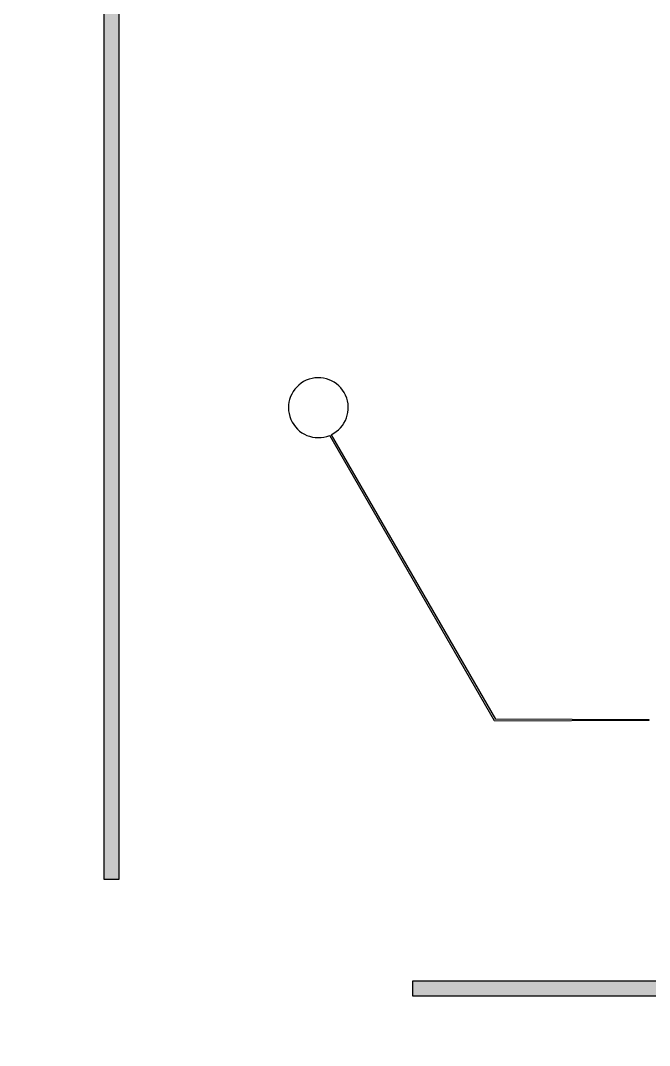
# Model space of a CAD drawing. Header units: inches. Extents: x 734146 to 834146, y 204695 to 304695.
# Drawn here: x 753893 to 757994, y 252955 to 259638 of the extents above; entities that cross this region are included whole.
import ezdxf

# ---------------------------------------------------------------- set-up
doc = ezdxf.new("R2010")
doc.units = ezdxf.units.IN
doc.header["$MEASUREMENT"] = 0

# ---------------------------------------------------------------- blocks, each defined once
blk = doc.blocks.new('*U42')
for p, q in [((-2303.7, -902.2), (-3378.3, 959.1)), ((-3369, 963.2), (-2297.8, -892.2)), ((-2303.7, -902.2), (-1297.9, -898.7)), ((-1297.9, -895.7), (-2297.8, -892.2)), ((-1297.9, -895.7), (-1294.9, -895.7)), ((-1294.9, -898.7), (-1297.9, -898.7)), ((-1294.9, -895.7), (-1294.9, -898.7))]:
    blk.add_line(p, q)
blk.add_arc((-3452.1, 1139.6), 195, 295.21094, 292.24829)
blk = doc.blocks.new('*U40')
at = {"color": 0, "linetype": 'ByBlock', "lineweight": -2, "transparency": 16777216}
blk.add_blockref('*U42', (0, 0), dxfattribs=at)

msp = doc.modelspace()

# ---------------------------------------------------------------- hatches: boundary and pattern name
h = msp.add_hatch(color=256)
h.dxf.hatch_style = 1
h.paths.add_polyline_path([(756451.5, 253377.6), (811451.5, 253377.6), (811451.5, 253277.6), (756451.5, 253277.6)])
h.paths.add_polyline_path([(754536.5, 265039.7), (754436.5, 265039.7), (754436.5, 254039.7), (754536.5, 254039.7)])

# ---------------------------------------------------------------- linework, layer by layer
for points in [[(754536.5, 265039.7), (754436.5, 265039.7), (754436.5, 254039.7), (754536.5, 254039.7)], [(756451.5, 253377.6), (811451.5, 253377.6), (811451.5, 253277.6), (756451.5, 253277.6)]]:
    msp.add_lwpolyline(points, close=True)
msp.add_circle((784146.5, 254695.1), 50000)

# ---------------------------------------------------------------- block references
msp.add_blockref('*U40', (759287.3, 255973.7))

doc.saveas('drawing.dxf')
